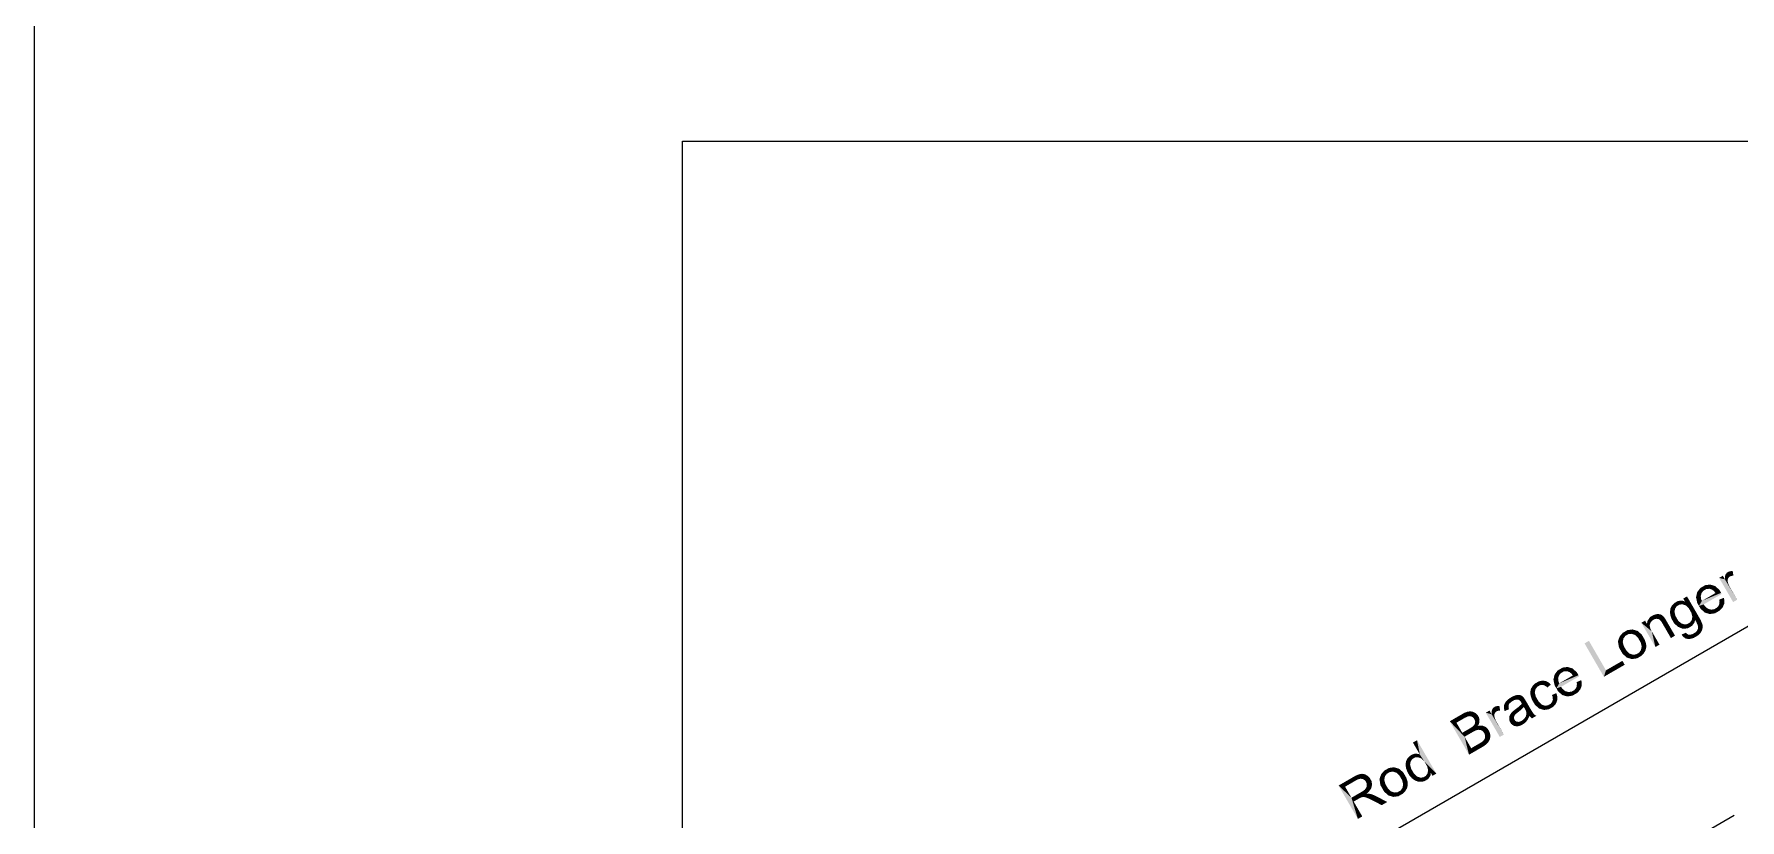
# Model space of a CAD drawing. Header units: millimetres. Extents: x 2 to 579, y 1 to 405.
# Drawn here: x 180.3 to 240, y 114.7 to 142.2 of the extents above; entities that cross this region are included whole.
import ezdxf

# ---------------------------------------------------------------- set-up
doc = ezdxf.new("R2010")
doc.units = ezdxf.units.MM
doc.linetypes.add('XKITLINE00', pattern=[0])
doc.layers.add('GraphicObject', color=6, linetype='Continuous', lineweight=0)
doc.layers.add('LinkedObject', color=7, linetype='Continuous', lineweight=0)

# ---------------------------------------------------------------- blocks, each defined once
blk = doc.blocks.new('*A3')
at = {"layer": 'GraphicObject', "color": 3, "linetype": 'XKITLINE00', "lineweight": 0}
blk.add_line((180.287, 202.79), (180.287, 63.838), dxfattribs=at)
blk = doc.blocks.new('*A4')
at = {"layer": 'LinkedObject'}
for points in [[(238.919, 122.96), (238.662, 122.889), (238.747, 122.938)], [(239.006, 122.933), (238.662, 122.889), (238.919, 122.96)], [(238.899, 122.813), (238.662, 122.889), (239.006, 122.933)], [(238.899, 122.813), (239.006, 122.933), (238.957, 122.791)], [(239.006, 122.933), (238.995, 122.777), (238.957, 122.791)], [(238.995, 122.777), (239.006, 122.933), (239.068, 122.713)], [(239.241, 122.775), (239.006, 122.933), (239.093, 122.906)], [(239.068, 122.713), (239.006, 122.933), (239.241, 122.775)], [(239.436, 123.139), (239.232, 123.193), (239.362, 123.268)], [(239.232, 123.193), (239.436, 123.139), (239.722, 122.346)], [(239.446, 123.284), (239.436, 123.139), (239.435, 123.198)], [(239.458, 123.31), (239.436, 123.139), (239.446, 123.284)], [(239.588, 123.226), (239.436, 123.139), (239.458, 123.31)], [(239.555, 123.187), (239.436, 123.139), (239.588, 123.226)], [(239.544, 123.163), (239.436, 123.139), (239.555, 123.187)], [(239.534, 123.138), (239.436, 123.139), (239.544, 123.163)], [(239.436, 123.139), (239.609, 122.872), (239.865, 122.429)], [(239.609, 122.872), (239.436, 123.139), (239.583, 122.917)], [(239.583, 122.917), (239.436, 123.139), (239.547, 123.008)], [(239.547, 123.008), (239.436, 123.139), (239.536, 123.053)], [(239.536, 123.053), (239.436, 123.139), (239.53, 123.083)], [(239.53, 123.083), (239.436, 123.139), (239.534, 123.138)], [(239.722, 122.346), (239.436, 123.139), (239.865, 122.429)], [(239.471, 123.337), (239.612, 123.239), (239.458, 123.31)], [(239.458, 123.31), (239.612, 123.239), (239.588, 123.226)], [(239.509, 123.378), (239.612, 123.239), (239.471, 123.337)], [(239.534, 123.392), (239.612, 123.239), (239.509, 123.378)], [(239.656, 123.433), (239.534, 123.392), (239.57, 123.413)], [(239.707, 123.431), (239.534, 123.392), (239.656, 123.433)], [(239.699, 123.27), (239.534, 123.392), (239.707, 123.431)], [(239.534, 123.392), (239.638, 123.255), (239.612, 123.239)], [(239.638, 123.255), (239.534, 123.392), (239.699, 123.27)], [(239.699, 123.27), (239.707, 123.431), (239.734, 123.27)], [(237.719, 122.344), (237.75, 122.203), (237.663, 122.311)], [(237.953, 122.398), (237.719, 122.344), (237.794, 122.387)], [(238.037, 122.365), (237.719, 122.344), (237.953, 122.398)], [(237.953, 122.267), (237.719, 122.344), (238.037, 122.365)], [(237.719, 122.344), (237.847, 122.258), (237.798, 122.23)], [(237.847, 122.258), (237.719, 122.344), (237.953, 122.267)], [(237.75, 122.203), (237.719, 122.344), (237.798, 122.23)], [(237.953, 122.267), (238.037, 122.365), (238.01, 122.247)], [(238.109, 122.544), (238.037, 122.365), (237.977, 122.468)], [(238.01, 122.247), (238.037, 122.365), (238.067, 122.228)], [(238.169, 122.131), (238.037, 122.365), (238.109, 122.544)], [(238.067, 122.228), (238.037, 122.365), (238.169, 122.131)], [(238.214, 122.053), (238.109, 122.544), (238.532, 121.813)], [(238.169, 122.131), (238.109, 122.544), (238.214, 122.053)], [(238.445, 122.606), (238.465, 122.318), (238.425, 122.515)], [(238.662, 122.889), (238.445, 122.606), (238.575, 122.838)], [(238.682, 122.743), (238.445, 122.606), (238.662, 122.889)], [(238.575, 122.838), (238.445, 122.606), (238.466, 122.697)], [(238.618, 122.662), (238.445, 122.606), (238.682, 122.743)], [(238.604, 122.609), (238.445, 122.606), (238.618, 122.662)], [(238.445, 122.606), (238.604, 122.609), (238.589, 122.557)], [(238.589, 122.557), (238.465, 122.318), (238.445, 122.606)], [(238.603, 122.447), (238.465, 122.318), (238.589, 122.557)], [(238.465, 122.318), (238.603, 122.447), (238.632, 122.389)], [(238.632, 122.389), (238.527, 122.211), (238.465, 122.318)], [(239.306, 122.664), (238.527, 122.211), (239.302, 122.67)], [(238.632, 122.389), (239.302, 122.67), (238.527, 122.211)], [(239.316, 122.644), (238.527, 122.211), (239.306, 122.664)], [(239.323, 122.631), (238.527, 122.211), (239.316, 122.644)], [(238.692, 122.266), (238.527, 122.211), (239.323, 122.631)], [(239.104, 122.662), (239.302, 122.67), (238.632, 122.389)], [(238.662, 122.889), (238.786, 122.803), (238.732, 122.771)], [(238.786, 122.803), (238.662, 122.889), (238.899, 122.813)], [(238.682, 122.743), (238.662, 122.889), (238.732, 122.771)], [(239.068, 122.713), (239.241, 122.775), (239.104, 122.662)], [(239.302, 122.67), (239.104, 122.662), (239.241, 122.775)], [(239.395, 122.497), (239.246, 122.375), (239.236, 122.43)], [(239.24, 122.283), (239.395, 122.497), (239.409, 122.283)], [(239.246, 122.375), (239.395, 122.497), (239.24, 122.283)], [(239.409, 122.283), (239.395, 122.497), (239.416, 122.422)], [(236.9, 121.87), (236.718, 121.672), (236.812, 121.819)], [(236.895, 121.702), (236.718, 121.672), (236.9, 121.87)], [(236.895, 121.702), (236.9, 121.87), (236.941, 121.728)], [(236.938, 121.892), (237.027, 121.761), (236.9, 121.87)], [(236.9, 121.87), (237.027, 121.761), (236.969, 121.745)], [(236.941, 121.728), (236.9, 121.87), (236.969, 121.745)], [(237.016, 121.919), (237.027, 121.761), (236.938, 121.892)], [(237.056, 121.924), (237.027, 121.761), (237.016, 121.919)], [(237.027, 121.761), (237.056, 121.924), (237.055, 121.76)], [(237.056, 121.924), (237.084, 121.759), (237.055, 121.76)], [(237.165, 121.92), (237.056, 121.924), (237.096, 121.928)], [(237.194, 121.907), (237.056, 121.924), (237.165, 121.92)], [(237.134, 121.742), (237.056, 121.924), (237.194, 121.907)], [(237.084, 121.759), (237.056, 121.924), (237.134, 121.742)], [(237.194, 121.907), (237.155, 121.725), (237.134, 121.742)], [(237.223, 121.894), (237.155, 121.725), (237.194, 121.907)], [(237.275, 121.854), (237.155, 121.725), (237.223, 121.894)], [(237.155, 121.725), (237.275, 121.854), (237.176, 121.708)], [(237.176, 121.708), (237.275, 121.854), (237.3, 121.827)], [(237.3, 121.827), (237.222, 121.647), (237.176, 121.708)], [(237.315, 121.809), (237.222, 121.647), (237.3, 121.827)], [(237.359, 121.741), (237.222, 121.647), (237.315, 121.809)], [(237.359, 121.741), (237.247, 121.603), (237.222, 121.647)], [(237.388, 121.692), (237.247, 121.603), (237.359, 121.741)], [(237.531, 122.123), (237.681, 122.059), (237.513, 122.007)], [(237.513, 122.007), (237.681, 122.059), (237.52, 121.943)], [(237.52, 121.943), (237.681, 122.059), (237.67, 122.001)], [(237.67, 122.001), (237.606, 121.694), (237.52, 121.943)], [(237.52, 121.943), (237.606, 121.694), (237.528, 121.879)], [(237.528, 121.879), (237.606, 121.694), (237.571, 121.755)], [(237.692, 122.117), (237.531, 122.123), (237.556, 122.175)], [(237.681, 122.059), (237.531, 122.123), (237.692, 122.117)], [(237.582, 122.227), (237.75, 122.203), (237.556, 122.175)], [(237.556, 122.175), (237.75, 122.203), (237.692, 122.117)], [(237.663, 122.311), (237.75, 122.203), (237.582, 122.227)], [(237.703, 121.866), (237.606, 121.694), (237.67, 122.001)], [(237.606, 121.694), (237.703, 121.866), (237.747, 121.789)], [(237.795, 121.706), (237.606, 121.694), (237.747, 121.789)], [(238.214, 122.053), (238.532, 121.813), (238.261, 121.972)], [(238.261, 121.972), (238.532, 121.813), (238.296, 121.833)], [(238.285, 121.776), (238.389, 121.723), (238.274, 121.718)], [(238.296, 121.833), (238.389, 121.723), (238.285, 121.776)], [(238.296, 121.833), (238.532, 121.813), (238.389, 121.723)], [(238.532, 121.813), (238.43, 121.654), (238.389, 121.723)], [(238.589, 121.714), (238.43, 121.654), (238.532, 121.813)], [(238.736, 122.199), (238.527, 122.211), (238.692, 122.266)], [(238.527, 122.211), (238.821, 121.953), (238.587, 122.108)], [(238.736, 122.199), (238.821, 121.953), (238.527, 122.211)], [(238.587, 122.108), (238.821, 121.953), (238.734, 121.979)], [(238.837, 122.115), (238.821, 121.953), (238.736, 122.199)], [(238.821, 121.953), (238.837, 122.115), (238.909, 121.927)], [(238.894, 122.098), (238.909, 121.927), (238.837, 122.115)], [(238.951, 122.082), (238.909, 121.927), (238.894, 122.098)], [(238.951, 122.082), (239.182, 122.008), (238.909, 121.927)], [(238.909, 121.927), (239.182, 122.008), (239.089, 121.955)], [(239.061, 122.096), (239.182, 122.008), (238.951, 122.082)], [(239.114, 122.127), (239.182, 122.008), (239.061, 122.096)], [(239.153, 122.149), (239.182, 122.008), (239.114, 122.127)], [(239.153, 122.149), (239.382, 122.22), (239.182, 122.008)], [(239.208, 122.209), (239.382, 122.22), (239.153, 122.149)], [(239.182, 122.008), (239.382, 122.22), (239.255, 122.051)], [(239.224, 122.246), (239.409, 122.283), (239.208, 122.209)], [(239.382, 122.22), (239.208, 122.209), (239.409, 122.283)], [(239.24, 122.283), (239.409, 122.283), (239.224, 122.246)], [(239.255, 122.051), (239.382, 122.22), (239.356, 122.157)], [(235.937, 121.314), (235.725, 121.066), (235.859, 121.268)], [(235.952, 121.163), (235.725, 121.066), (235.937, 121.314)], [(235.859, 121.268), (235.725, 121.066), (235.753, 121.144)], [(235.886, 121.072), (235.725, 121.066), (235.952, 121.163)], [(236.2, 121.389), (235.937, 121.314), (236.024, 121.364)], [(236.288, 121.364), (235.937, 121.314), (236.2, 121.389)], [(236.171, 121.236), (235.937, 121.314), (236.288, 121.364)], [(235.937, 121.314), (236.059, 121.225), (236.006, 121.194)], [(236.059, 121.225), (235.937, 121.314), (236.171, 121.236)], [(235.952, 121.163), (235.937, 121.314), (236.006, 121.194)], [(236.171, 121.236), (236.288, 121.364), (236.23, 121.216)], [(236.288, 121.364), (236.289, 121.196), (236.23, 121.216)], [(236.523, 121.213), (236.288, 121.364), (236.377, 121.339)], [(236.582, 121.112), (236.288, 121.364), (236.523, 121.213)], [(236.393, 121.098), (236.288, 121.364), (236.582, 121.112)], [(236.289, 121.196), (236.288, 121.364), (236.393, 121.098)], [(236.711, 121.576), (236.512, 121.621), (236.642, 121.696)], [(236.512, 121.621), (236.878, 121.32), (237.002, 120.774)], [(236.878, 121.32), (236.512, 121.621), (236.831, 121.401)], [(236.8, 121.531), (236.512, 121.621), (236.711, 121.576)], [(236.831, 121.401), (236.512, 121.621), (236.8, 121.531)], [(236.718, 121.672), (236.833, 121.627), (236.711, 121.576)], [(236.711, 121.576), (236.833, 121.627), (236.8, 121.531)], [(236.833, 121.627), (236.718, 121.672), (236.895, 121.702)], [(237.002, 120.774), (236.878, 121.32), (237.146, 120.857)], [(237.247, 121.603), (237.388, 121.692), (237.545, 121.088)], [(237.545, 121.088), (237.388, 121.692), (237.689, 121.171)], [(237.795, 121.706), (237.876, 121.447), (237.606, 121.694)], [(237.606, 121.694), (237.876, 121.447), (237.657, 121.606)], [(237.657, 121.606), (237.876, 121.447), (237.792, 121.482)], [(237.898, 121.604), (237.876, 121.447), (237.795, 121.706)], [(237.876, 121.447), (237.898, 121.604), (237.954, 121.585)], [(238.009, 121.566), (237.876, 121.447), (237.954, 121.585)], [(238.009, 121.566), (238.219, 121.477), (237.876, 121.447)], [(237.876, 121.447), (238.219, 121.477), (237.96, 121.412)], [(238.097, 121.243), (237.922, 121.214), (238.074, 121.273)], [(237.922, 121.214), (238.097, 121.243), (237.961, 121.144)], [(237.96, 121.412), (238.219, 121.477), (238.132, 121.427)], [(237.961, 121.144), (238.097, 121.243), (238.065, 121.067)], [(238.114, 121.575), (238.219, 121.477), (238.009, 121.566)], [(238.065, 121.067), (238.097, 121.243), (238.131, 121.06)], [(238.131, 121.06), (238.097, 121.243), (238.148, 121.211)], [(238.219, 121.477), (238.114, 121.575), (238.163, 121.604)], [(238.176, 121.207), (238.131, 121.06), (238.148, 121.211)], [(238.214, 121.203), (238.131, 121.06), (238.176, 121.207)], [(238.214, 121.203), (238.415, 121.133), (238.131, 121.06)], [(238.131, 121.06), (238.415, 121.133), (238.197, 121.053)], [(238.213, 121.632), (238.219, 121.477), (238.163, 121.604)], [(238.197, 121.053), (238.415, 121.133), (238.339, 121.09)], [(238.389, 121.723), (238.213, 121.632), (238.274, 121.718)], [(238.374, 121.641), (238.213, 121.632), (238.389, 121.723)], [(238.289, 121.517), (238.213, 121.632), (238.374, 121.641)], [(238.219, 121.477), (238.213, 121.632), (238.289, 121.517)], [(238.299, 121.225), (238.415, 121.133), (238.214, 121.203)], [(238.415, 121.133), (238.299, 121.225), (238.345, 121.252)], [(238.395, 121.281), (238.415, 121.133), (238.345, 121.252)], [(238.46, 121.345), (238.602, 121.305), (238.395, 121.281)], [(238.395, 121.281), (238.602, 121.305), (238.415, 121.133)], [(238.415, 121.133), (238.602, 121.305), (238.479, 121.17)], [(238.43, 121.654), (238.589, 121.714), (238.477, 121.559)], [(238.602, 121.305), (238.46, 121.345), (238.476, 121.38)], [(238.491, 121.416), (238.602, 121.305), (238.476, 121.38)], [(238.477, 121.559), (238.589, 121.714), (238.65, 121.562)], [(238.477, 121.559), (238.65, 121.562), (238.484, 121.534)], [(238.479, 121.17), (238.602, 121.305), (238.572, 121.256)], [(238.484, 121.534), (238.65, 121.562), (238.496, 121.493)], [(238.654, 121.509), (238.491, 121.416), (238.496, 121.493)], [(238.658, 121.456), (238.491, 121.416), (238.654, 121.509)], [(238.632, 121.354), (238.491, 121.416), (238.658, 121.456)], [(238.602, 121.305), (238.491, 121.416), (238.632, 121.354)], [(238.496, 121.493), (238.65, 121.562), (238.654, 121.509)], [(234.678, 120.99), (235.2, 119.732), (234.524, 120.901)], [(235.274, 119.959), (235.2, 119.732), (234.678, 120.99)], [(235.725, 121.066), (235.796, 120.642), (235.693, 120.971)], [(235.693, 120.971), (235.796, 120.642), (235.728, 120.76)], [(235.725, 121.066), (235.886, 121.072), (235.874, 121.011)], [(235.862, 120.95), (235.796, 120.642), (235.725, 121.066)], [(235.862, 120.95), (235.725, 121.066), (235.874, 121.011)], [(235.897, 120.808), (235.796, 120.642), (235.862, 120.95)], [(235.796, 120.642), (235.897, 120.808), (235.944, 120.727)], [(235.991, 120.646), (235.796, 120.642), (235.944, 120.727)], [(235.991, 120.646), (236.096, 120.377), (235.796, 120.642)], [(235.796, 120.642), (236.096, 120.377), (235.858, 120.535)], [(236.096, 120.545), (236.096, 120.377), (235.991, 120.646)], [(236.096, 120.377), (236.096, 120.545), (236.155, 120.525)], [(236.449, 120.429), (236.327, 120.516), (236.38, 120.547)], [(236.434, 120.578), (236.449, 120.429), (236.38, 120.547)], [(236.393, 121.098), (236.582, 121.112), (236.439, 121.019)], [(236.623, 120.599), (236.434, 120.578), (236.499, 120.67)], [(236.591, 120.546), (236.434, 120.578), (236.623, 120.599)], [(236.504, 120.461), (236.434, 120.578), (236.591, 120.546)], [(236.449, 120.429), (236.434, 120.578), (236.504, 120.461)], [(236.582, 121.112), (236.487, 120.936), (236.439, 121.019)], [(236.487, 120.936), (236.582, 121.112), (236.523, 120.792)], [(236.511, 120.731), (236.655, 120.652), (236.499, 120.67)], [(236.499, 120.67), (236.655, 120.652), (236.623, 120.599)], [(236.681, 120.827), (236.511, 120.731), (236.523, 120.792)], [(236.684, 120.766), (236.511, 120.731), (236.681, 120.827)], [(236.655, 120.652), (236.511, 120.731), (236.684, 120.766)], [(236.523, 120.792), (236.582, 121.112), (236.681, 120.827)], [(236.679, 120.888), (236.582, 121.112), (236.629, 121.03)], [(236.681, 120.827), (236.582, 121.112), (236.679, 120.888)], [(233.674, 120.005), (233.457, 119.723), (233.586, 119.955)], [(233.694, 119.859), (233.457, 119.723), (233.674, 120.005)], [(233.586, 119.955), (233.457, 119.723), (233.478, 119.814)], [(233.931, 120.077), (233.674, 120.005), (233.759, 120.055)], [(234.018, 120.05), (233.674, 120.005), (233.931, 120.077)], [(233.91, 119.929), (233.674, 120.005), (234.018, 120.05)], [(233.674, 120.005), (233.798, 119.92), (233.743, 119.888)], [(233.798, 119.92), (233.674, 120.005), (233.91, 119.929)], [(233.694, 119.859), (233.674, 120.005), (233.743, 119.888)], [(233.91, 119.929), (234.018, 120.05), (233.968, 119.908)], [(234.018, 120.05), (234.006, 119.894), (233.968, 119.908)], [(234.006, 119.894), (234.018, 120.05), (234.08, 119.829)], [(234.253, 119.892), (234.018, 120.05), (234.105, 120.023)], [(234.08, 119.829), (234.018, 120.05), (234.253, 119.892)], [(235.2, 119.732), (235.274, 119.959), (235.929, 120.153)], [(235.929, 120.153), (235.274, 119.959), (235.849, 120.291)], [(235.858, 120.535), (236.096, 120.377), (236.008, 120.402)], [(236.214, 120.505), (236.096, 120.377), (236.155, 120.525)], [(236.214, 120.505), (236.449, 120.429), (236.096, 120.377)], [(236.096, 120.377), (236.449, 120.429), (236.183, 120.352)], [(236.183, 120.352), (236.449, 120.429), (236.36, 120.377)], [(236.327, 120.516), (236.449, 120.429), (236.214, 120.505)], [(232.807, 119.295), (232.649, 119.31), (232.681, 119.363)], [(232.712, 119.415), (232.873, 119.385), (232.681, 119.363)], [(232.681, 119.363), (232.873, 119.385), (232.807, 119.295)], [(232.798, 119.499), (232.873, 119.385), (232.712, 119.415)], [(232.853, 119.531), (232.873, 119.385), (232.798, 119.499)], [(233.054, 119.601), (232.853, 119.531), (232.922, 119.571)], [(233.118, 119.591), (232.853, 119.531), (233.054, 119.601)], [(233.036, 119.451), (232.853, 119.531), (233.118, 119.591)], [(232.853, 119.531), (232.962, 119.437), (232.927, 119.416)], [(232.962, 119.437), (232.853, 119.531), (233.036, 119.451)], [(232.873, 119.385), (232.853, 119.531), (232.927, 119.416)], [(233.036, 119.451), (233.118, 119.591), (233.074, 119.444)], [(233.118, 119.591), (233.111, 119.437), (233.074, 119.444)], [(233.111, 119.437), (233.118, 119.591), (233.184, 119.393)], [(233.296, 119.514), (233.118, 119.591), (233.182, 119.581)], [(233.345, 119.457), (233.118, 119.591), (233.296, 119.514)], [(233.184, 119.393), (233.118, 119.591), (233.345, 119.457)], [(233.184, 119.393), (233.345, 119.457), (233.218, 119.356)], [(233.457, 119.723), (233.477, 119.434), (233.436, 119.632)], [(233.63, 119.778), (233.457, 119.723), (233.694, 119.859)], [(233.615, 119.726), (233.457, 119.723), (233.63, 119.778)], [(233.457, 119.723), (233.615, 119.726), (233.601, 119.673)], [(233.601, 119.673), (233.477, 119.434), (233.457, 119.723)], [(233.615, 119.563), (233.477, 119.434), (233.601, 119.673)], [(233.477, 119.434), (233.615, 119.563), (233.643, 119.506)], [(233.643, 119.506), (233.539, 119.328), (233.477, 119.434)], [(234.317, 119.78), (233.539, 119.328), (234.313, 119.787)], [(233.643, 119.506), (234.313, 119.787), (233.539, 119.328)], [(234.328, 119.761), (233.539, 119.328), (234.317, 119.78)], [(234.335, 119.748), (233.539, 119.328), (234.328, 119.761)], [(233.703, 119.383), (233.539, 119.328), (234.335, 119.748)], [(233.747, 119.316), (233.539, 119.328), (233.703, 119.383)], [(234.115, 119.779), (234.313, 119.787), (233.643, 119.506)], [(234.08, 119.829), (234.253, 119.892), (234.115, 119.779)], [(234.313, 119.787), (234.115, 119.779), (234.253, 119.892)], [(234.236, 119.363), (234.42, 119.4), (234.22, 119.326)], [(234.394, 119.337), (234.22, 119.326), (234.42, 119.4)], [(234.251, 119.4), (234.42, 119.4), (234.236, 119.363)], [(234.407, 119.614), (234.257, 119.491), (234.247, 119.546)], [(234.251, 119.4), (234.407, 119.614), (234.42, 119.4)], [(234.257, 119.491), (234.407, 119.614), (234.251, 119.4)], [(234.42, 119.4), (234.407, 119.614), (234.427, 119.539)], [(231.88, 118.763), (231.709, 118.716), (231.894, 118.794)], [(231.715, 118.757), (231.894, 118.794), (231.709, 118.716)], [(231.866, 118.731), (231.709, 118.716), (231.88, 118.763)], [(231.754, 118.836), (231.894, 118.794), (231.715, 118.757)], [(231.786, 118.875), (231.894, 118.794), (231.754, 118.836)], [(231.907, 118.984), (231.786, 118.875), (231.819, 118.914)], [(231.958, 118.855), (231.786, 118.875), (231.907, 118.984)], [(231.894, 118.794), (231.786, 118.875), (231.958, 118.855)], [(231.961, 119.016), (232.063, 118.916), (231.907, 118.984)], [(231.958, 118.855), (231.907, 118.984), (232.009, 118.884)], [(232.009, 118.884), (231.907, 118.984), (232.063, 118.916)], [(232.152, 119.092), (231.961, 119.016), (232.111, 119.085)], [(232.159, 118.938), (231.961, 119.016), (232.152, 119.092)], [(232.111, 119.085), (231.961, 119.016), (232.015, 119.047)], [(232.063, 118.916), (231.961, 119.016), (232.159, 118.938)], [(232.262, 119.095), (232.152, 119.092), (232.193, 119.099)], [(232.289, 119.085), (232.152, 119.092), (232.262, 119.095)], [(232.159, 118.938), (232.152, 119.092), (232.2, 118.93)], [(232.2, 118.93), (232.152, 119.092), (232.231, 118.924)], [(232.152, 119.092), (232.287, 118.874), (232.231, 118.924)], [(232.289, 119.085), (232.287, 118.874), (232.152, 119.092)], [(232.3, 118.754), (232.399, 118.681), (232.187, 118.656)], [(232.316, 119.075), (232.287, 118.874), (232.289, 119.085)], [(232.367, 119.039), (232.287, 118.874), (232.316, 119.075)], [(232.39, 119.013), (232.287, 118.874), (232.367, 119.039)], [(232.287, 118.874), (232.39, 119.013), (232.404, 118.997)], [(232.287, 118.874), (232.404, 118.997), (232.312, 118.83)], [(232.333, 118.792), (232.399, 118.681), (232.3, 118.754)], [(232.312, 118.83), (232.404, 118.997), (232.314, 118.826)], [(232.314, 118.826), (232.404, 118.997), (232.325, 118.807)], [(232.325, 118.807), (232.404, 118.997), (232.333, 118.792)], [(232.333, 118.792), (232.404, 118.997), (232.399, 118.681)], [(232.446, 118.933), (232.399, 118.681), (232.404, 118.997)], [(232.474, 118.885), (232.399, 118.681), (232.446, 118.933)], [(232.474, 118.885), (232.428, 118.628), (232.399, 118.681)], [(232.584, 118.694), (232.428, 118.628), (232.474, 118.885)], [(232.649, 119.31), (232.796, 119.237), (232.625, 119.193)], [(232.625, 119.193), (232.796, 119.237), (232.632, 119.129)], [(232.632, 119.129), (232.796, 119.237), (232.784, 119.178)], [(232.784, 119.178), (232.725, 118.863), (232.632, 119.129)], [(232.632, 119.129), (232.725, 118.863), (232.639, 119.064)], [(232.639, 119.064), (232.725, 118.863), (232.686, 118.931)], [(232.796, 119.237), (232.649, 119.31), (232.807, 119.295)], [(232.822, 119.036), (232.725, 118.863), (232.784, 119.178)], [(232.725, 118.863), (232.822, 119.036), (232.87, 118.952)], [(232.919, 118.867), (232.725, 118.863), (232.87, 118.952)], [(232.919, 118.867), (233.019, 118.598), (232.725, 118.863)], [(232.725, 118.863), (233.019, 118.598), (232.786, 118.757)], [(232.786, 118.757), (233.019, 118.598), (232.933, 118.624)], [(233.024, 118.762), (233.019, 118.598), (232.919, 118.867)], [(233.019, 118.598), (233.024, 118.762), (233.079, 118.742)], [(233.364, 118.646), (233.241, 118.732), (233.293, 118.763)], [(233.336, 118.787), (233.364, 118.646), (233.293, 118.763)], [(233.336, 118.787), (233.55, 118.863), (233.364, 118.646)], [(233.391, 118.854), (233.55, 118.863), (233.336, 118.787)], [(233.364, 118.646), (233.55, 118.863), (233.433, 118.686)], [(233.536, 119.16), (233.407, 119.039), (233.383, 119.097)], [(233.55, 118.863), (233.391, 118.854), (233.404, 118.896)], [(233.417, 118.938), (233.55, 118.863), (233.404, 118.896)], [(233.407, 119.039), (233.536, 119.16), (233.417, 118.938)], [(233.417, 118.938), (233.536, 119.16), (233.55, 118.863)], [(233.433, 118.686), (233.55, 118.863), (233.526, 118.795)], [(233.573, 118.932), (233.536, 119.16), (233.566, 119.08)], [(233.55, 118.863), (233.536, 119.16), (233.573, 118.932)], [(233.539, 119.328), (233.833, 119.07), (233.598, 119.224)], [(233.747, 119.316), (233.833, 119.07), (233.539, 119.328)], [(233.598, 119.224), (233.833, 119.07), (233.745, 119.095)], [(233.848, 119.232), (233.833, 119.07), (233.747, 119.316)], [(233.833, 119.07), (233.848, 119.232), (233.92, 119.044)], [(233.905, 119.215), (233.92, 119.044), (233.848, 119.232)], [(233.962, 119.199), (233.92, 119.044), (233.905, 119.215)], [(233.962, 119.199), (234.193, 119.125), (233.92, 119.044)], [(233.92, 119.044), (234.193, 119.125), (234.1, 119.072)], [(234.072, 119.213), (234.193, 119.125), (233.962, 119.199)], [(234.125, 119.243), (234.193, 119.125), (234.072, 119.213)], [(234.164, 119.266), (234.193, 119.125), (234.125, 119.243)], [(234.164, 119.266), (234.394, 119.337), (234.193, 119.125)], [(234.22, 119.326), (234.394, 119.337), (234.164, 119.266)], [(234.193, 119.125), (234.394, 119.337), (234.267, 119.168)], [(234.267, 119.168), (234.394, 119.337), (234.367, 119.274)], [(230.277, 118.262), (229.809, 118.176), (230.248, 118.429)], [(230.043, 118.127), (229.809, 118.176), (230.277, 118.262)], [(229.809, 118.176), (230.327, 117.636), (230.484, 117.007)], [(230.247, 117.774), (230.327, 117.636), (229.809, 118.176)], [(229.809, 118.176), (230.043, 118.127), (230.247, 117.774)], [(230.315, 118.468), (230.434, 118.342), (230.248, 118.429)], [(230.248, 118.429), (230.434, 118.342), (230.34, 118.299)], [(230.277, 118.262), (230.248, 118.429), (230.34, 118.299)], [(230.432, 118.512), (230.434, 118.342), (230.315, 118.468)], [(230.495, 118.356), (230.432, 118.512), (230.483, 118.518)], [(230.434, 118.342), (230.432, 118.512), (230.465, 118.349)], [(230.465, 118.349), (230.432, 118.512), (230.495, 118.356)], [(230.534, 118.524), (230.553, 118.348), (230.483, 118.518)], [(230.483, 118.518), (230.553, 118.348), (230.495, 118.356)], [(230.629, 118.506), (230.553, 118.348), (230.534, 118.524)], [(230.673, 118.482), (230.553, 118.348), (230.629, 118.506)], [(230.553, 118.348), (230.673, 118.482), (230.58, 118.334)], [(230.673, 118.482), (230.606, 118.32), (230.58, 118.334)], [(230.606, 118.32), (230.673, 118.482), (230.65, 118.277)], [(230.65, 118.277), (230.673, 118.482), (230.808, 118.354)], [(230.808, 118.354), (230.667, 118.248), (230.65, 118.277)], [(230.665, 118.045), (230.849, 118.19), (230.818, 118.056)], [(230.692, 118.1), (230.849, 118.19), (230.665, 118.045)], [(230.667, 118.248), (230.808, 118.354), (230.684, 118.218)], [(230.785, 118.394), (230.673, 118.482), (230.717, 118.458)], [(230.808, 118.354), (230.673, 118.482), (230.785, 118.394)], [(230.684, 118.218), (230.808, 118.354), (230.699, 118.158)], [(230.696, 118.129), (230.849, 118.19), (230.692, 118.1)], [(230.849, 118.19), (230.696, 118.129), (230.699, 118.158)], [(230.699, 118.158), (230.808, 118.354), (230.849, 118.19)], [(230.85, 118.234), (230.808, 118.354), (230.83, 118.317)], [(230.849, 118.19), (230.808, 118.354), (230.85, 118.234)], [(230.818, 118.056), (230.849, 118.19), (230.848, 118.145)], [(231.274, 118.422), (231.07, 118.476), (231.2, 118.551)], [(231.07, 118.476), (231.274, 118.422), (231.56, 117.628)], [(231.284, 118.567), (231.274, 118.422), (231.273, 118.481)], [(231.297, 118.593), (231.274, 118.422), (231.284, 118.567)], [(231.426, 118.509), (231.274, 118.422), (231.297, 118.593)], [(231.393, 118.47), (231.274, 118.422), (231.426, 118.509)], [(231.382, 118.445), (231.274, 118.422), (231.393, 118.47)], [(231.372, 118.42), (231.274, 118.422), (231.382, 118.445)], [(231.274, 118.422), (231.447, 118.155), (231.704, 117.711)], [(231.447, 118.155), (231.274, 118.422), (231.421, 118.2)], [(231.421, 118.2), (231.274, 118.422), (231.385, 118.291)], [(231.385, 118.291), (231.274, 118.422), (231.374, 118.336)], [(231.374, 118.336), (231.274, 118.422), (231.368, 118.366)], [(231.368, 118.366), (231.274, 118.422), (231.372, 118.42)], [(231.56, 117.628), (231.274, 118.422), (231.704, 117.711)], [(231.309, 118.62), (231.45, 118.522), (231.297, 118.593)], [(231.297, 118.593), (231.45, 118.522), (231.426, 118.509)], [(231.347, 118.66), (231.45, 118.522), (231.309, 118.62)], [(231.372, 118.675), (231.45, 118.522), (231.347, 118.66)], [(231.495, 118.715), (231.372, 118.675), (231.408, 118.696)], [(231.545, 118.714), (231.372, 118.675), (231.495, 118.715)], [(231.537, 118.552), (231.372, 118.675), (231.545, 118.714)], [(231.372, 118.675), (231.476, 118.537), (231.45, 118.522)], [(231.476, 118.537), (231.372, 118.675), (231.537, 118.552)], [(231.537, 118.552), (231.545, 118.714), (231.572, 118.552)], [(231.709, 118.716), (231.73, 118.534), (231.703, 118.676)], [(231.703, 118.676), (231.73, 118.534), (231.714, 118.585)], [(231.866, 118.731), (231.73, 118.534), (231.709, 118.716)], [(231.867, 118.648), (231.73, 118.534), (231.866, 118.731)], [(231.73, 118.534), (231.867, 118.648), (231.881, 118.597)], [(231.901, 118.365), (232.057, 118.31), (231.888, 118.302)], [(231.888, 118.302), (232.057, 118.31), (231.889, 118.268)], [(231.889, 118.268), (232.057, 118.31), (232.056, 118.289)], [(232.056, 118.289), (231.926, 118.138), (231.889, 118.268)], [(231.889, 118.268), (231.926, 118.138), (231.89, 118.234)], [(231.89, 118.234), (231.926, 118.138), (231.908, 118.169)], [(232.059, 118.332), (231.901, 118.365), (231.915, 118.394)], [(232.057, 118.31), (231.901, 118.365), (232.059, 118.332)], [(231.929, 118.422), (232.073, 118.371), (231.915, 118.394)], [(231.915, 118.394), (232.073, 118.371), (232.059, 118.332)], [(232.066, 118.25), (231.926, 118.138), (232.056, 118.289)], [(231.926, 118.138), (232.066, 118.25), (232.077, 118.231)], [(232.094, 118.202), (231.926, 118.138), (232.077, 118.231)], [(231.926, 118.138), (232.094, 118.202), (231.957, 118.085)], [(231.967, 118.476), (232.073, 118.371), (231.929, 118.422)], [(231.957, 118.085), (232.094, 118.202), (232.045, 118.02)], [(231.991, 118.5), (232.073, 118.371), (231.967, 118.476)], [(232.009, 118.518), (232.101, 118.408), (231.991, 118.5)], [(232.073, 118.371), (231.991, 118.5), (232.087, 118.39)], [(232.087, 118.39), (231.991, 118.5), (232.101, 118.408)], [(232.066, 118.565), (232.155, 118.459), (232.009, 118.518)], [(232.009, 118.518), (232.155, 118.459), (232.101, 118.408)], [(232.045, 118.02), (232.094, 118.202), (232.102, 118.007)], [(232.106, 118.595), (232.196, 118.491), (232.066, 118.565)], [(232.066, 118.565), (232.196, 118.491), (232.155, 118.459)], [(232.102, 118.007), (232.094, 118.202), (232.143, 118.167)], [(232.143, 118.167), (232.159, 117.995), (232.102, 118.007)], [(232.187, 118.656), (232.267, 118.547), (232.106, 118.595)], [(232.106, 118.595), (232.267, 118.547), (232.196, 118.491)], [(232.176, 118.16), (232.159, 117.995), (232.143, 118.167)], [(232.208, 118.153), (232.159, 117.995), (232.176, 118.16)], [(232.159, 117.995), (232.208, 118.153), (232.286, 118.023)], [(232.187, 118.656), (232.399, 118.681), (232.267, 118.547)], [(232.355, 118.063), (232.208, 118.153), (232.283, 118.171)], [(232.286, 118.023), (232.208, 118.153), (232.355, 118.063)], [(232.267, 118.547), (232.399, 118.681), (232.369, 118.642)], [(232.325, 118.195), (232.397, 118.087), (232.283, 118.171)], [(232.283, 118.171), (232.397, 118.087), (232.355, 118.063)], [(232.366, 118.219), (232.397, 118.087), (232.325, 118.195)], [(232.497, 118.182), (232.366, 118.219), (232.429, 118.28)], [(232.468, 118.147), (232.366, 118.219), (232.497, 118.182)], [(232.397, 118.087), (232.366, 118.219), (232.468, 118.147)], [(232.584, 118.694), (232.456, 118.58), (232.428, 118.628)], [(232.596, 118.366), (232.429, 118.28), (232.451, 118.316)], [(232.575, 118.309), (232.429, 118.28), (232.596, 118.366)], [(232.526, 118.217), (232.429, 118.28), (232.575, 118.309)], [(232.497, 118.182), (232.429, 118.28), (232.526, 118.217)], [(232.72, 118.47), (232.596, 118.366), (232.451, 118.316)], [(232.473, 118.353), (232.72, 118.47), (232.451, 118.316)], [(232.456, 118.58), (232.584, 118.694), (232.486, 118.502)], [(232.473, 118.353), (232.642, 118.594), (232.72, 118.47)], [(232.491, 118.43), (232.642, 118.594), (232.473, 118.353)], [(232.486, 118.502), (232.584, 118.694), (232.642, 118.594)], [(232.642, 118.594), (232.488, 118.471), (232.486, 118.502)], [(232.488, 118.471), (232.642, 118.594), (232.491, 118.43)], [(232.596, 118.366), (232.72, 118.47), (232.617, 118.338)], [(232.617, 118.338), (232.72, 118.47), (232.74, 118.446)], [(232.74, 118.446), (232.661, 118.294), (232.617, 118.338)], [(232.76, 118.422), (232.661, 118.294), (232.74, 118.446)], [(232.76, 118.422), (232.685, 118.279), (232.661, 118.294)], [(232.807, 118.382), (232.685, 118.279), (232.76, 118.422)], [(232.685, 118.279), (232.807, 118.382), (232.835, 118.365)], [(233.134, 118.722), (233.019, 118.598), (233.079, 118.742)], [(233.134, 118.722), (233.364, 118.646), (233.019, 118.598)], [(233.019, 118.598), (233.364, 118.646), (233.104, 118.572)], [(233.104, 118.572), (233.364, 118.646), (233.277, 118.596)], [(233.241, 118.732), (233.364, 118.646), (233.134, 118.722)], [(230.598, 117.792), (230.247, 117.774), (230.5, 117.92)], [(230.327, 117.636), (230.247, 117.774), (230.598, 117.792)], [(230.484, 117.007), (230.327, 117.636), (230.559, 117.234)], [(230.653, 117.825), (230.5, 117.92), (230.552, 117.95)], [(230.598, 117.792), (230.5, 117.92), (230.653, 117.825)], [(230.552, 117.95), (230.788, 118.012), (230.653, 117.825)], [(230.622, 118), (230.788, 118.012), (230.552, 117.95)], [(230.64, 118.019), (230.818, 118.056), (230.622, 118)], [(230.788, 118.012), (230.622, 118), (230.818, 118.056)], [(230.665, 118.045), (230.818, 118.056), (230.64, 118.019)], [(230.653, 117.825), (230.788, 118.012), (230.745, 117.865)], [(230.788, 118.012), (230.816, 117.879), (230.745, 117.865)], [(230.962, 118.021), (230.788, 118.012), (230.85, 118.027)], [(230.882, 117.872), (230.788, 118.012), (230.962, 118.021)], [(230.816, 117.879), (230.788, 118.012), (230.882, 117.872)], [(230.882, 117.872), (230.962, 118.021), (230.913, 117.858)], [(230.913, 117.858), (230.962, 118.021), (230.943, 117.844)], [(230.943, 117.844), (230.962, 118.021), (231.012, 118)], [(231.012, 118), (230.993, 117.797), (230.943, 117.844)], [(231.062, 117.979), (230.993, 117.797), (231.012, 118)], [(231.142, 117.907), (230.993, 117.797), (231.062, 117.979)], [(231.171, 117.856), (230.993, 117.797), (231.142, 117.907)], [(230.993, 117.797), (231.171, 117.856), (231.012, 117.764)], [(231.171, 117.856), (231.028, 117.736), (231.012, 117.764)], [(231.202, 117.525), (231.013, 117.531), (231.036, 117.574)], [(231.028, 117.736), (231.171, 117.856), (231.045, 117.68)], [(231.047, 117.624), (231.216, 117.558), (231.036, 117.574)], [(231.036, 117.574), (231.216, 117.558), (231.202, 117.525)], [(231.045, 117.68), (231.171, 117.856), (231.225, 117.683)], [(231.225, 117.683), (231.047, 117.624), (231.045, 117.68)], [(231.228, 117.638), (231.047, 117.624), (231.225, 117.683)], [(231.216, 117.558), (231.047, 117.624), (231.228, 117.638)], [(231.222, 117.728), (231.171, 117.856), (231.195, 117.815)], [(231.225, 117.683), (231.171, 117.856), (231.222, 117.728)], [(228.411, 116.964), (228.498, 116.855), (228.332, 116.882)], [(228.463, 116.994), (228.498, 116.855), (228.411, 116.964)], [(228.501, 117.016), (228.595, 116.911), (228.463, 116.994)], [(228.463, 116.994), (228.595, 116.911), (228.546, 116.883)], [(228.498, 116.855), (228.463, 116.994), (228.546, 116.883)], [(228.578, 117.039), (228.595, 116.911), (228.501, 117.016)], [(228.665, 117.514), (228.763, 117.012), (228.521, 117.431)], [(228.618, 117.04), (228.595, 116.911), (228.578, 117.039)], [(228.618, 117.04), (228.701, 116.918), (228.595, 116.911)], [(228.657, 117.041), (228.701, 116.918), (228.618, 117.04)], [(228.73, 117.027), (228.701, 116.918), (228.657, 117.041)], [(228.665, 117.514), (228.922, 116.767), (228.763, 117.012)], [(228.922, 116.767), (228.665, 117.514), (229.34, 116.345)], [(228.763, 117.012), (228.701, 116.918), (228.73, 117.027)], [(228.701, 116.918), (228.763, 117.012), (228.758, 116.897)], [(228.758, 116.897), (228.763, 117.012), (228.815, 116.875)], [(228.763, 117.012), (228.922, 116.767), (228.815, 116.875)], [(230.559, 117.234), (230.93, 117.264), (230.484, 117.007)], [(230.851, 117.403), (230.93, 117.264), (230.559, 117.234)], [(230.888, 117.424), (230.986, 117.297), (230.851, 117.403)], [(230.851, 117.403), (230.986, 117.297), (230.93, 117.264)], [(230.94, 117.458), (231.075, 117.361), (230.888, 117.424)], [(230.888, 117.424), (231.075, 117.361), (230.986, 117.297)], [(230.953, 117.469), (231.075, 117.361), (230.94, 117.458)], [(231.107, 117.393), (230.953, 117.469), (230.977, 117.489)], [(231.075, 117.361), (230.953, 117.469), (231.107, 117.393)], [(231.013, 117.531), (231.187, 117.491), (230.977, 117.489)], [(230.977, 117.489), (231.187, 117.491), (231.107, 117.393)], [(231.187, 117.491), (231.013, 117.531), (231.202, 117.525)], [(231.107, 117.393), (231.187, 117.491), (231.14, 117.425)], [(227.594, 116.492), (227.382, 116.244), (227.516, 116.446)], [(227.609, 116.341), (227.382, 116.244), (227.594, 116.492)], [(227.516, 116.446), (227.382, 116.244), (227.41, 116.322)], [(227.857, 116.567), (227.594, 116.492), (227.681, 116.542)], [(227.945, 116.542), (227.594, 116.492), (227.857, 116.567)], [(227.828, 116.414), (227.594, 116.492), (227.945, 116.542)], [(227.594, 116.492), (227.716, 116.403), (227.663, 116.372)], [(227.716, 116.403), (227.594, 116.492), (227.828, 116.414)], [(227.609, 116.341), (227.594, 116.492), (227.663, 116.372)], [(227.828, 116.414), (227.945, 116.542), (227.887, 116.394)], [(227.945, 116.542), (227.946, 116.374), (227.887, 116.394)], [(228.18, 116.391), (227.945, 116.542), (228.034, 116.517)], [(228.239, 116.29), (227.945, 116.542), (228.18, 116.391)], [(228.05, 116.276), (227.945, 116.542), (228.239, 116.29)], [(227.946, 116.374), (227.945, 116.542), (228.05, 116.276)], [(228.28, 116.778), (228.431, 116.712), (228.262, 116.662)], [(228.262, 116.662), (228.431, 116.712), (228.271, 116.598)], [(228.271, 116.598), (228.431, 116.712), (228.422, 116.655)], [(228.422, 116.655), (228.362, 116.344), (228.271, 116.598)], [(228.271, 116.598), (228.362, 116.344), (228.28, 116.535)], [(228.441, 116.77), (228.28, 116.778), (228.306, 116.83)], [(228.431, 116.712), (228.28, 116.778), (228.441, 116.77)], [(228.28, 116.535), (228.362, 116.344), (228.325, 116.407)], [(228.332, 116.882), (228.498, 116.855), (228.306, 116.83)], [(228.306, 116.83), (228.498, 116.855), (228.441, 116.77)], [(228.461, 116.513), (228.362, 116.344), (228.422, 116.655)], [(228.362, 116.344), (228.461, 116.513), (228.509, 116.429)], [(228.556, 116.348), (228.362, 116.344), (228.509, 116.429)], [(228.922, 116.767), (229.34, 116.345), (228.972, 116.681)], [(228.972, 116.681), (229.34, 116.345), (229.017, 116.602)], [(228.973, 116.266), (229.145, 116.376), (228.981, 116.113)], [(229.031, 116.351), (229.145, 116.376), (228.973, 116.266)], [(228.981, 116.113), (229.145, 116.376), (229.059, 116.158)], [(229.017, 116.602), (229.34, 116.345), (229.052, 116.465)], [(229.145, 116.376), (229.031, 116.351), (229.042, 116.408)], [(229.052, 116.465), (229.145, 116.376), (229.042, 116.408)], [(229.052, 116.465), (229.34, 116.345), (229.145, 116.376)], [(229.059, 116.158), (229.145, 116.376), (229.141, 116.289)], [(229.145, 116.376), (229.34, 116.345), (229.207, 116.268)], [(226.517, 116.101), (225.919, 115.927), (226.436, 116.226)], [(226.148, 115.888), (225.919, 115.927), (226.517, 116.101)], [(226.371, 115.501), (226.595, 114.759), (225.919, 115.927)], [(225.919, 115.927), (226.148, 115.888), (226.371, 115.501)], [(226.692, 116.332), (226.436, 116.226), (226.642, 116.324)], [(226.692, 116.167), (226.436, 116.226), (226.692, 116.332)], [(226.642, 116.324), (226.436, 116.226), (226.514, 116.271)], [(226.436, 116.226), (226.582, 116.139), (226.517, 116.101)], [(226.582, 116.139), (226.436, 116.226), (226.692, 116.167)], [(226.741, 116.34), (226.738, 116.158), (226.692, 116.332)], [(226.692, 116.332), (226.738, 116.158), (226.692, 116.167)], [(226.738, 116.158), (226.741, 116.34), (226.783, 116.149)], [(226.886, 116.296), (226.741, 116.34), (226.838, 116.322)], [(226.783, 116.149), (226.741, 116.34), (226.886, 116.296)], [(226.833, 115.782), (226.891, 115.639), (226.756, 115.724)], [(226.886, 116.296), (226.853, 116.098), (226.783, 116.149)], [(226.856, 115.811), (227.077, 115.891), (226.833, 115.782)], [(227.061, 115.826), (226.833, 115.782), (227.077, 115.891)], [(226.969, 115.7), (226.833, 115.782), (227.061, 115.826)], [(226.891, 115.639), (226.833, 115.782), (226.969, 115.7)], [(226.933, 116.27), (226.853, 116.098), (226.886, 116.296)], [(227.008, 116.196), (226.853, 116.098), (226.933, 116.27)], [(227.036, 116.148), (226.853, 116.098), (227.008, 116.196)], [(226.853, 116.098), (227.036, 116.148), (226.877, 116.056)], [(226.88, 115.839), (227.077, 115.891), (226.856, 115.811)], [(227.036, 116.148), (226.893, 116.028), (226.877, 116.056)], [(227.077, 115.891), (226.88, 115.839), (226.905, 115.9)], [(226.893, 116.028), (227.036, 116.148), (226.908, 115.966)], [(226.906, 115.933), (227.077, 115.891), (226.905, 115.9)], [(226.908, 115.966), (227.077, 115.891), (226.906, 115.933)], [(226.908, 115.966), (227.036, 116.148), (227.077, 115.891)], [(227.092, 115.957), (227.036, 116.148), (227.072, 116.085)], [(227.077, 115.891), (227.036, 116.148), (227.092, 115.957)], [(227.382, 116.244), (227.453, 115.82), (227.35, 116.149)], [(227.35, 116.149), (227.453, 115.82), (227.385, 115.938)], [(227.543, 116.25), (227.382, 116.244), (227.609, 116.341)], [(227.382, 116.244), (227.543, 116.25), (227.531, 116.189)], [(227.519, 116.128), (227.453, 115.82), (227.382, 116.244)], [(227.519, 116.128), (227.382, 116.244), (227.531, 116.189)], [(227.554, 115.986), (227.453, 115.82), (227.519, 116.128)], [(227.453, 115.82), (227.554, 115.986), (227.601, 115.905)], [(227.647, 115.824), (227.453, 115.82), (227.601, 115.905)], [(227.647, 115.824), (227.752, 115.555), (227.453, 115.82)], [(227.453, 115.82), (227.752, 115.555), (227.515, 115.713)], [(227.753, 115.723), (227.752, 115.555), (227.647, 115.824)], [(228.05, 116.276), (228.239, 116.29), (228.096, 116.197)], [(228.28, 115.777), (228.091, 115.756), (228.156, 115.848)], [(228.248, 115.724), (228.091, 115.756), (228.28, 115.777)], [(228.239, 116.29), (228.144, 116.114), (228.096, 116.197)], [(228.144, 116.114), (228.239, 116.29), (228.18, 115.97)], [(228.168, 115.909), (228.312, 115.83), (228.156, 115.848)], [(228.156, 115.848), (228.312, 115.83), (228.28, 115.777)], [(228.338, 116.005), (228.168, 115.909), (228.18, 115.97)], [(228.341, 115.944), (228.168, 115.909), (228.338, 116.005)], [(228.312, 115.83), (228.168, 115.909), (228.341, 115.944)], [(228.18, 115.97), (228.239, 116.29), (228.338, 116.005)], [(228.336, 116.066), (228.239, 116.29), (228.286, 116.208)], [(228.338, 116.005), (228.239, 116.29), (228.336, 116.066)], [(228.362, 116.344), (228.556, 116.348), (228.399, 116.279)], [(228.399, 116.279), (228.556, 116.348), (228.489, 116.178)], [(228.489, 116.178), (228.556, 116.348), (228.541, 116.141)], [(228.541, 116.141), (228.556, 116.348), (228.661, 116.246)], [(228.661, 116.246), (228.704, 116.065), (228.541, 116.141)], [(228.541, 116.141), (228.704, 116.065), (228.594, 116.105)], [(228.718, 116.226), (228.704, 116.065), (228.661, 116.246)], [(228.704, 116.065), (228.718, 116.226), (228.763, 116.061)], [(228.763, 116.061), (228.718, 116.226), (228.776, 116.205)], [(228.776, 116.205), (228.981, 116.113), (228.763, 116.061)], [(228.763, 116.061), (228.981, 116.113), (228.821, 116.058)], [(228.88, 116.212), (228.981, 116.113), (228.776, 116.205)], [(228.821, 116.058), (228.981, 116.113), (228.931, 116.084)], [(228.981, 116.113), (228.88, 116.212), (228.926, 116.239)], [(228.973, 116.266), (228.981, 116.113), (228.926, 116.239)], [(226.628, 115.47), (226.371, 115.501), (226.703, 115.693)], [(226.371, 115.501), (226.449, 115.367), (226.595, 114.759)], [(226.449, 115.367), (226.371, 115.501), (226.628, 115.47)], [(226.595, 114.759), (226.449, 115.367), (226.749, 114.848)], [(226.628, 115.47), (226.703, 115.693), (226.658, 115.487)], [(226.658, 115.487), (226.703, 115.693), (226.703, 115.51)], [(226.782, 115.525), (226.703, 115.693), (226.756, 115.724)], [(226.703, 115.51), (226.703, 115.693), (226.717, 115.514)], [(226.717, 115.514), (226.703, 115.693), (226.738, 115.52)], [(226.738, 115.52), (226.703, 115.693), (226.782, 115.525)], [(226.782, 115.525), (226.756, 115.724), (226.806, 115.524)], [(226.756, 115.724), (226.891, 115.639), (226.806, 115.524)], [(226.806, 115.524), (226.891, 115.639), (226.829, 115.523)], [(226.891, 115.639), (226.891, 115.506), (226.829, 115.523)], [(226.93, 115.642), (226.891, 115.506), (226.891, 115.639)], [(226.891, 115.506), (226.93, 115.642), (226.929, 115.491)], [(226.929, 115.491), (226.93, 115.642), (226.967, 115.476)], [(227.018, 115.635), (226.93, 115.642), (226.994, 115.64)], [(226.967, 115.476), (226.93, 115.642), (227.018, 115.635)], [(227.018, 115.635), (227.069, 115.428), (226.967, 115.476)], [(227.07, 115.624), (227.069, 115.428), (227.018, 115.635)], [(227.179, 115.583), (227.069, 115.428), (227.07, 115.624)], [(227.069, 115.428), (227.179, 115.583), (227.134, 115.395)], [(227.134, 115.395), (227.179, 115.583), (227.236, 115.554)], [(227.134, 115.395), (227.236, 115.554), (227.429, 115.241)], [(227.429, 115.241), (227.236, 115.554), (227.622, 115.352)], [(227.515, 115.713), (227.752, 115.555), (227.665, 115.58)], [(227.752, 115.555), (227.753, 115.723), (227.812, 115.703)], [(227.871, 115.683), (227.752, 115.555), (227.812, 115.703)], [(227.871, 115.683), (228.105, 115.607), (227.752, 115.555)], [(227.752, 115.555), (228.105, 115.607), (227.84, 115.53)], [(227.84, 115.53), (228.105, 115.607), (228.017, 115.556)], [(227.983, 115.694), (228.105, 115.607), (227.871, 115.683)], [(228.105, 115.607), (227.983, 115.694), (228.037, 115.725)], [(228.091, 115.756), (228.105, 115.607), (228.037, 115.725)], [(228.161, 115.639), (228.091, 115.756), (228.248, 115.724)], [(228.105, 115.607), (228.091, 115.756), (228.161, 115.639)]]:
    blk.add_hatch(color=7, dxfattribs=at).paths.add_polyline_path(points, flags=17)
at = {"layer": 'LinkedObject', "color": 2, "linetype": 'XKITLINE00', "lineweight": 0}
for p, q in [((202.967, 66.981), (202.967, 138.473)), ((202.967, 138.473), (287.119, 138.473))]:
    blk.add_line(p, q, dxfattribs=at)
at = {"layer": 'LinkedObject', "color": 6, "linetype": 'XKITLINE00', "lineweight": 0}
for p, q in [((218.833, 109.136), (260.226, 133.06)), ((230.595, 109.593), (239.754, 114.887))]:
    blk.add_line(p, q, dxfattribs=at)

msp = doc.modelspace()

# ---------------------------------------------------------------- block references
at = {"lineweight": 0}
for name in ['*A3', '*A4']:
    msp.add_blockref(name, (0, 0), dxfattribs=at)

doc.saveas('drawing.dxf')
